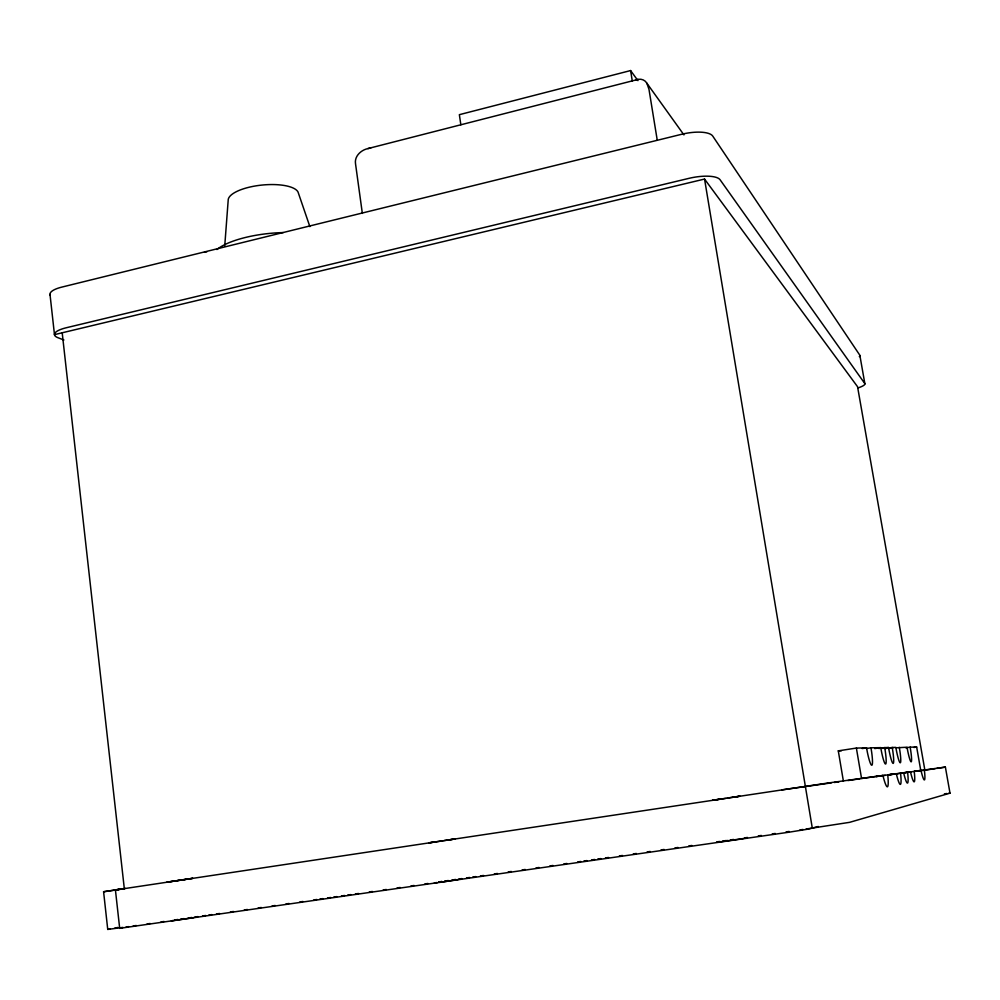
<?xml version="1.0" encoding="UTF-8"?>
<svg xmlns="http://www.w3.org/2000/svg" width="1000" height="1000" viewBox="0 0 1000 1000"><rect width="100%" height="100%" fill="white"/><g stroke="black" fill="none" stroke-linecap="round" stroke-linejoin="round"><path stroke-width="1.5" d="M224.725 246.125L228.25 199.438A35.312 12.1 -5.7 0 1 261.537 185.113A35.312 12.1 -5.7 0 1 298.038 192.05L309.875 226.625M806.125 829.025L849.613 822.337L950 793.162L945.387 767.1L904 772.8L911.062 771.85M125.288 888.388L115.412 889.887L119.688 928.337L122.225 927.775M924.362 769.912A19.875 1.975 80 0 1 924.388 779.95A19.875 1.975 80 0 1 920.962 770.375L914.212 771.275A20.9 2.188 80 0 1 914.137 781.85A20.9 2.188 80 0 1 910.45 771.775L907.613 772.163A21.575 2.338 80.1 0 1 907.463 783.088A21.575 2.338 80.1 0 1 903.6 772.7L900.562 773.1A22.3 2.487 80.1 0 1 900.337 784.4A22.3 2.487 80.1 0 1 896.287 773.675L887.738 774.825A23.613 2.788 80.1 0 1 887.35 786.812A23.613 2.788 80.1 0 1 882.925 775.462L827.163 783.138L103.588 891.737L107.737 929.412L110.288 928.863M636.087 80.087C639.837 78.15 644.762 79.45 646.85 83.188L683.938 134.9M637.888 79.45L367.925 148.575C360.988 150.05 354.212 156.275 355.538 163.888L362.35 213.412M818.3 826.488L808.55 829.062L788.675 832.25L119.688 928.337M637.938 80.65L630.6 70.562L459.363 114.675L460.838 124.787M459.95 879.212L460.675 879.038L459.438 879.1M935.188 768.637L924.875 770.188L857.55 386.712L704.55 179.062L54.475 334.637L50 294.35M204.275 252.325L206.925 251.75M745.387 838.2L746.75 837.85L744.425 838.062M720.662 841.612L719.2 841.963L743.388 838.55M195.863 917.237L197.3 916.9L195.287 917.1M172.875 920.55L171.35 920.9L193.912 917.588M367.925 148.575L370.763 148.012M436.662 882.5L434.288 882.987L437.287 882.712M114.9 928.012L117.975 927.45M126.025 927.075L128.562 926.6M458.363 879.513L439.837 882.375M174.85 920.2L177.45 919.762M439 882.1L441.912 881.625M945.387 767.1L936.825 768.4M725.375 840.8L727.525 840.462M181.625 919.087L183.85 918.737M843.413 781.25L838.288 750.85L856.375 748.062L866.55 747.887L867.4 752.425A17.637 2.188 80.1 0 0 871.75 765.25A17.637 2.188 80.1 0 0 871.675 752.275L870.975 747.812L866.7 748.475M862.188 748.562L866.55 747.887M874.75 748.575L880.75 747.65L881.55 751.938A16.663 1.95 80.1 0 0 885.562 764.05A16.663 1.95 80.1 0 0 885.362 751.8L884.7 747.588L878.8 748.5M882.725 748.413L888.525 747.525L889.312 751.663A16.125 1.825 80.1 0 0 893.138 763.4A16.125 1.825 80.1 0 0 892.875 751.538L892.237 747.463L885.088 748.562M888.787 748.487L893.012 747.837M896.25 747.812L907.013 747.212L907.738 751.025A14.85 1.55 80 0 0 911.15 761.825A14.85 1.55 80 0 0 910.763 750.925L910.15 747.163L905.8 747.825M913.838 747.487L916.663 747.05L920.775 770.55L914.625 771.375M924.638 770.25L925.788 770.062L921.838 770.6M188.625 878.95L192.787 878.312L176.95 880.65M434.338 842.025L428.95 842.837L443.162 840.75M449.55 839.8L455.138 838.938L444.263 840.537M720.138 799.125L712.6 800.288L725.5 798.388M732.438 797.35L740.05 796.175L727.15 798.075M445.188 881.112L448.625 880.588M173.75 881.125L166.887 882.175L185.875 879.362M781.725 789.875L831.237 782.9M847.95 780.562L860.05 778.75M882.925 775.462L861.562 778.525L856.375 748.062M896.287 773.675L876.25 776.55L885.212 775.337M910.45 771.775L889.688 774.737L892.875 774.3M124.637 888.688L103.588 891.737M188.25 918.075L190.362 917.775M122.975 927.412L107.737 929.412M133.188 925.938L136.275 925.5M147.088 923.938L150.175 923.5M160.975 921.938L164.062 921.488M174.862 919.938L177.95 919.488M181.038 919.05L184.125 918.6M188.762 917.938L191.838 917.487M194.925 917.05L198.012 916.6M202.65 915.938L205.738 915.487M208.825 915.05L211.912 914.6M216.537 913.938L219.625 913.487M230.425 911.938L233.512 911.488M244.325 909.938L247.413 909.488M258.212 907.938L261.3 907.487M272.1 905.938L275.188 905.487M285.988 903.938L289.075 903.487M299.887 901.938L302.975 901.488M313.775 899.938L316.863 899.488M319.95 899.038L323.038 898.6M327.663 897.925L330.75 897.487M333.837 897.038L336.925 896.6M341.55 895.925L344.637 895.487M347.725 895.037L350.812 894.6M355.45 893.925L358.537 893.487M369.338 891.925L372.425 891.488M383.225 889.925L386.312 889.488M397.113 887.925L400.2 887.487M411.012 885.925L414.1 885.487M424.9 883.925L427.987 883.487M438.787 881.925L441.875 881.488M444.963 881.038L448.05 880.588M452.688 879.925L455.763 879.475M458.85 879.038L461.938 878.587M466.575 877.925L469.663 877.475M472.75 877.038L475.838 876.587M480.462 875.925L483.55 875.475M494.35 873.925L497.438 873.475M508.25 871.925L511.325 871.475M522.137 869.925L525.225 869.475M536.025 867.925L539.113 867.475M549.913 865.925L553 865.475M563.812 863.925L566.9 863.475M577.7 861.925L580.788 861.475M583.875 861.025L586.962 860.588M591.587 859.925L594.675 859.475M597.762 859.025L600.85 858.587M605.475 857.913L608.562 857.475M619.375 855.913L622.463 855.475M633.263 853.913L636.35 853.475M647.15 851.912L650.238 851.475M661.038 849.912L664.125 849.475M674.938 847.913L678.025 847.475M688.825 845.913L691.912 845.475M716.6 841.912L719.688 841.475M722.775 841.025L725.863 840.575M730.5 839.912L733.587 839.463M744.388 837.913L747.475 837.463M758.275 835.913L761.363 835.462M772.175 833.913L775.25 833.462M786.062 831.912L789.15 831.462M799.95 829.912L803.037 829.463M451.975 880.1L455.025 879.663M944.412 793.85L946.938 793.512M834.287 782.487L838.85 781.862M897.075 773.737L900.05 773.337M115.412 889.887L124.312 888.612L62.2 332.788M948.775 793.275L950 793.162M838.288 750.85L841.375 750.775M870.975 747.812L880.75 747.65M884.7 747.588L888.525 747.525M892.237 747.463L895.825 747.4L896.587 751.413A15.625 1.713 80 0 0 900.238 762.775A15.625 1.713 80 0 0 899.938 751.3L899.3 747.337M910.15 747.163L916.663 747.05M63.9 339.988L58.075 337.762A24.625 6.812 -4.5 0 1 66.388 327.725L688.888 178.363A26.4 8.387 -10.5 0 1 720.075 179.75L864.762 383.5A17.025 3.4 -10.4 0 1 858.363 387.812M646.85 83.188L648.975 89.3L657.225 140.062M859.9 355.575L864.9 383.925M704.55 179.062L812.3 828.138M630.6 70.562L632.263 80.887M216.95 249.525A58.35 18.337 -6 0 1 283.25 232.587M50.3 295.275A24.55 7.287 -4.2 0 1 61.837 287.1L681.625 134.288A26.3 8.963 -10.7 0 1 712.763 136.113L859.762 355.112A16.988 3.65 -10.6 0 1 859.338 356.637"/></g></svg>
